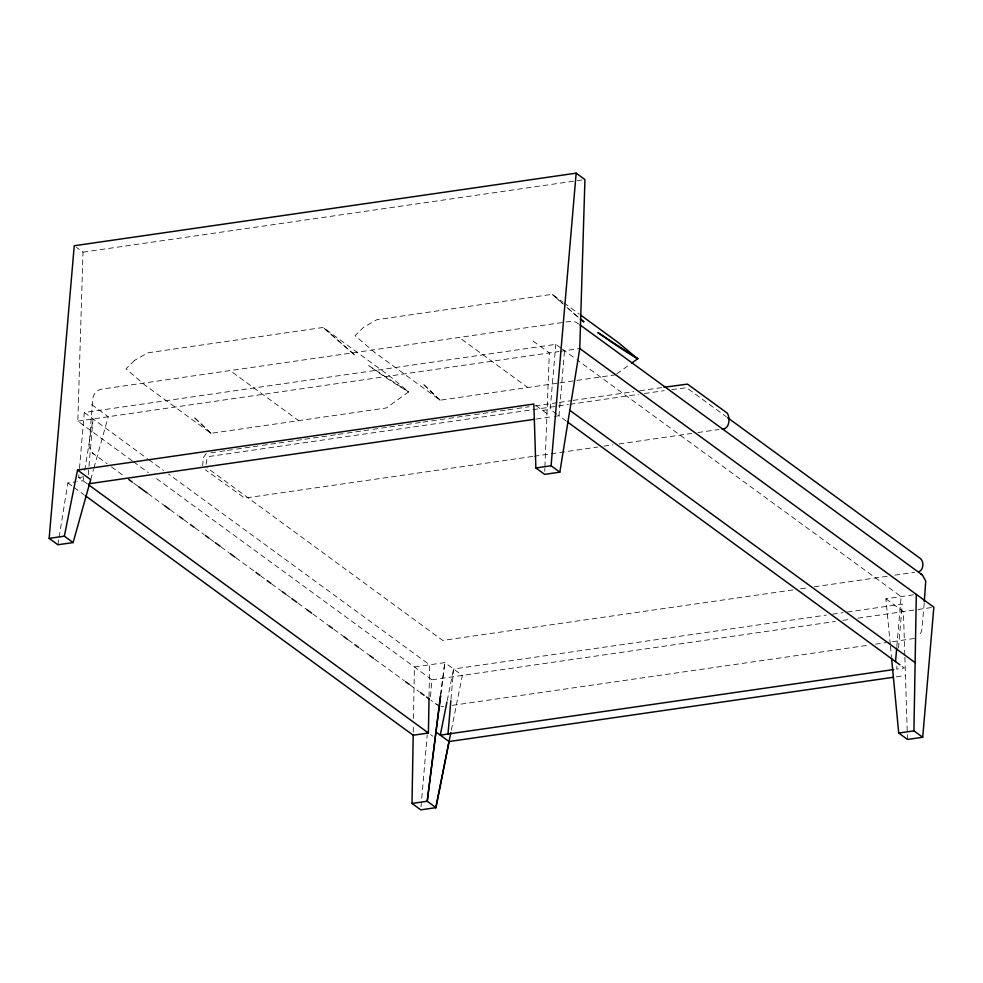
<?xml version="1.0" encoding="UTF-8"?>
<svg xmlns="http://www.w3.org/2000/svg" width="983" height="983" viewBox="0 0 983 983"><rect width="100%" height="100%" fill="white"/><g stroke="black" fill="none" stroke-linecap="round" stroke-linejoin="round"><path stroke-width="0.74" stroke-dasharray="4.92 3.69" d="M206.086 464.406L206.934 459.184L209.735 456.395L568.432 404.517M413.253 732.188L413.388 724.606M413.487 718.536L414.396 666.99L444.808 662.591L462.342 675.395L451.16 731.02M429.043 696.628L429.608 664.791L168.523 474.064M132.275 460.892L77.829 421.129L83.002 252.152L76.428 247.36M544.754 471.336L544.865 468.301M544.926 466.778L549.337 352.922L531.803 340.118M87.462 483.943L78.701 477.541L78.959 474.519M79.476 468.473L84.28 412.516L555.776 344.32L561.256 348.326M88.237 474.875L93.041 418.918L84.538 471.705M421.031 806.785L427.2 734.879M430.48 696.628L431.918 679.794L154.54 477.173M450.988 699.232L453.581 668.993L826.457 615.063M556.783 414.15L550.21 409.346L555.776 344.32M566.392 421.166L558.971 415.748L564.549 350.722M896.828 646.495L901.116 596.595L576.923 359.766M896.951 666.093L896.693 669.116L904.299 668.022L901.018 665.614M898.511 647.944L902.271 604.09L844.643 612.421M924.18 603.292L921.968 629.095L921.034 632.56L918.036 636.468M440.753 694.588L444.808 662.591L440.74 694.244M57.911 544.766L58.882 538.745M59.127 537.234L67.876 482.948L76.17 481.744M83.567 477.738L83.076 480.748L77.546 481.547M447.228 700.56L453.581 668.993M90.682 479.643L93.545 469.407M93.95 467.945L108.253 416.718L90.719 403.915M616.673 373.945L630.3 364.115M206.283 453.47L203.321 457.685L202.645 465.549M914.423 638.446L887.563 642.403M83.002 252.152L584.934 179.557M77.829 421.129L559.02 351.521M560.396 351.324L579.761 348.523M556.992 383.284L440.101 400.192L374.13 352L355.096 335.658L363.649 327.253L376.894 319.684L552.225 294.322L562.829 302.064M559.917 382.866L615.432 374.83M210.829 452.807L218.41 451.713M219.922 451.492L225.979 450.619M227.503 450.398L235.084 449.305M236.596 449.084L251.746 446.884M253.27 446.675L260.851 445.569M262.363 445.36L277.525 443.161M279.037 442.94L286.618 441.846M288.13 441.625L303.292 439.438M304.804 439.217L329.059 435.702M330.571 435.494L336.628 434.609M338.152 434.388L345.721 433.294M347.245 433.073L362.395 430.886M363.919 430.665L371.488 429.571M373.012 429.35L388.162 427.163M389.686 426.941L413.929 423.427M415.453 423.206L421.51 422.334M423.034 422.112L447.277 418.611M448.801 418.389L463.951 416.19M465.463 415.981L473.044 414.875M474.568 414.666L489.718 412.467M491.242 412.246L498.811 411.152M500.335 410.931L506.392 410.058M507.904 409.837L515.485 408.744M517.009 408.523L529.124 406.765M535.194 405.893L557.926 402.6M559.438 402.379L571.565 400.634M573.089 400.413L633.716 391.639M639.773 390.767L662.517 387.474M569.956 404.296L638.348 394.404M644.43 393.519L664.189 390.669M671.782 389.563L686.601 387.757L726.326 416.755M78.701 477.541L86.307 476.448M542.604 410.439L550.21 409.346M536.226 419.041L552.913 416.62M554.424 416.411L558.971 415.748M532.663 456.444L244.681 498.098L205.386 469.8M534.187 456.223L597.836 447.019M603.906 446.135L612.999 444.82M619.057 443.947L691.811 433.429M697.881 432.545L719.101 429.473M792.998 589.898L442.719 640.425L206.897 467.687M800.592 588.792L808.198 587.699M814.28 586.814L887.231 576.259M894.825 575.166L914.583 572.303M890.279 644.553L885.904 598.794L913.551 594.789M832.515 614.178L843.131 612.642M431.918 679.794L835.218 621.465M842.8 620.359L850.381 619.265M857.962 618.172L916.463 609.706M917.913 609.497L932.4 607.408M452.45 705.339L869.365 645.045M875.435 644.16L886.052 642.624M896.361 676.832L905.466 675.518M443.603 706.544L440.876 706.347M578.803 323.972L575.116 321.822L569.845 321.441L101.384 389.194C96.752 390.005 93.201 394.146 92.758 398.791L88.998 446.86L92.341 452.917L107.172 463.755M92.341 452.917L94.098 454.195M435.924 703.902L437.681 705.18L430.972 700.289M564.009 302.924L579.331 314.118M562.35 349.125L575.682 358.856M885.904 598.794L903.426 611.598L904.827 655.735M461.789 339.319L527.773 387.511M536.03 405.647L546.99 413.646M232.676 372.459L298.648 420.65M84.28 412.516L147.487 458.692M148.716 459.602L163.571 470.452M133.516 461.801L148.359 472.651M111.398 466.827L125.001 476.767M133.651 483.083L138.075 486.315M147.954 493.54L164.026 505.274M170.206 509.796L178.144 515.584M183.796 519.724L189.264 523.706M194.917 527.846L204.095 534.543M209.748 538.684L214.699 542.297M220.88 546.806L228.818 552.606M235.711 557.644L254.769 571.565M260.421 575.706L265.889 579.687M271.541 583.828L280.72 590.525M286.372 594.666L291.324 598.266M298.021 603.157L306.155 609.104M312.852 613.994L328.396 625.36M333.864 629.341L343.227 636.185M348.166 639.798L354.347 644.32M359.815 648.301L369.178 655.145M374.646 659.138L404.308 680.801M409.972 684.942L419.139 691.639M430.603 734.62L432.79 736.218M67.876 482.948L72.828 486.56M74.057 487.47L83.96 494.707M578.323 317.226L564.193 305.025M577.095 316.329L566.663 307.2M562.374 303.354L552.225 294.322L563.112 304.054M890.414 646.077L891.434 656.767M904.876 657.258L907.493 739.449M134.536 360.392L125.984 368.797L145.017 385.139L210.989 433.331L386.319 407.97L408.609 391.91L389.096 375.653L323.112 327.462L147.782 352.823L134.536 360.392M408.609 391.91L368.748 365.688L383.923 376.305A703.791 264.783 4.9 0 0 408.609 391.91M354.63 354.912L323.112 327.462L354.63 354.912M440.101 400.192L422.592 383.542L440.101 400.192M210.989 433.331L193.467 416.681L210.989 433.331"/><path stroke-width="1.47" d="M440.544 695.755L435.899 731.93L449.047 741.538L435.985 807.645L420.773 809.845L412.012 803.443L413.204 735.223L85.202 495.604M413.204 735.223L428.416 733.023L429.018 698.151M73.123 542.567L64.362 536.165L77.534 470.046L90.682 479.643L73.123 542.567L57.911 544.766L49.15 538.365L74.241 245.75L576.161 173.155L584.934 179.557L579.761 348.523L933.85 607.199L922.705 737.25L913.932 730.848L916.316 594.383M448.002 734.018L450.853 700.744M579.761 348.523L559.843 472.172L551.082 465.77L576.161 173.155M895.538 661.608L896.705 648.006M924.303 601.78L925.728 581.027L922.373 574.969L580.031 324.881M435.899 731.93L427.224 801.243L435.985 807.645M440.556 696.111L427.224 801.243L412.012 803.443M446.933 702.059L440.273 735.137L893.67 669.558M435.739 807.682L450.853 732.519M631.528 363.231L637.721 358.77L618.209 342.514L580.511 314.978M919.142 571.651C923.602 569.55 924.143 561.735 920.493 558.602L727.567 417.664M77.534 470.046L533.843 404.038L535.87 467.969L544.631 474.371L559.843 472.172M664.029 387.253L687.522 384.12L727.26 413.143C730.369 417.664 729.681 429.436 722.124 429.043M88.986 483.734L534.715 419.262M49.15 538.365L64.362 536.165M535.87 467.969L551.082 465.77M449.047 741.538L893.326 677.275M891.581 658.291L898.72 733.048L913.932 730.848M922.705 737.25L907.493 739.449L898.72 733.048M920.616 573.691L922.373 574.969M569.796 410.341L915.124 662.616M567.633 422.076L899.924 664.815M128.712 479.471L132.41 482.174M138.591 486.696L147.241 493.011M164.542 505.655L169.494 509.268M179.373 516.493L183.084 519.196M190.505 524.615L194.204 527.318M205.336 535.452L209.035 538.156M215.216 542.665L220.167 546.278M230.047 553.503L234.986 557.115M255.998 572.462L259.709 575.166M267.13 580.584L270.829 583.3M281.961 591.422L285.66 594.125M291.84 598.647L296.792 602.26M306.671 609.485L311.611 613.085M328.924 625.729L332.623 628.444M343.755 636.566L347.454 639.269M354.875 644.688L358.586 647.404M369.706 655.526L373.417 658.229M405.549 681.71L409.247 684.414M420.38 692.536L424.078 695.251M426.548 697.058L429.03 698.864M88.703 484.852L428.416 733.023M637.721 358.77L597.861 332.549L613.036 343.165A703.791 264.783 4.9 0 0 637.721 358.77M583.755 321.773L580.425 319.057L583.755 321.773"/></g></svg>
